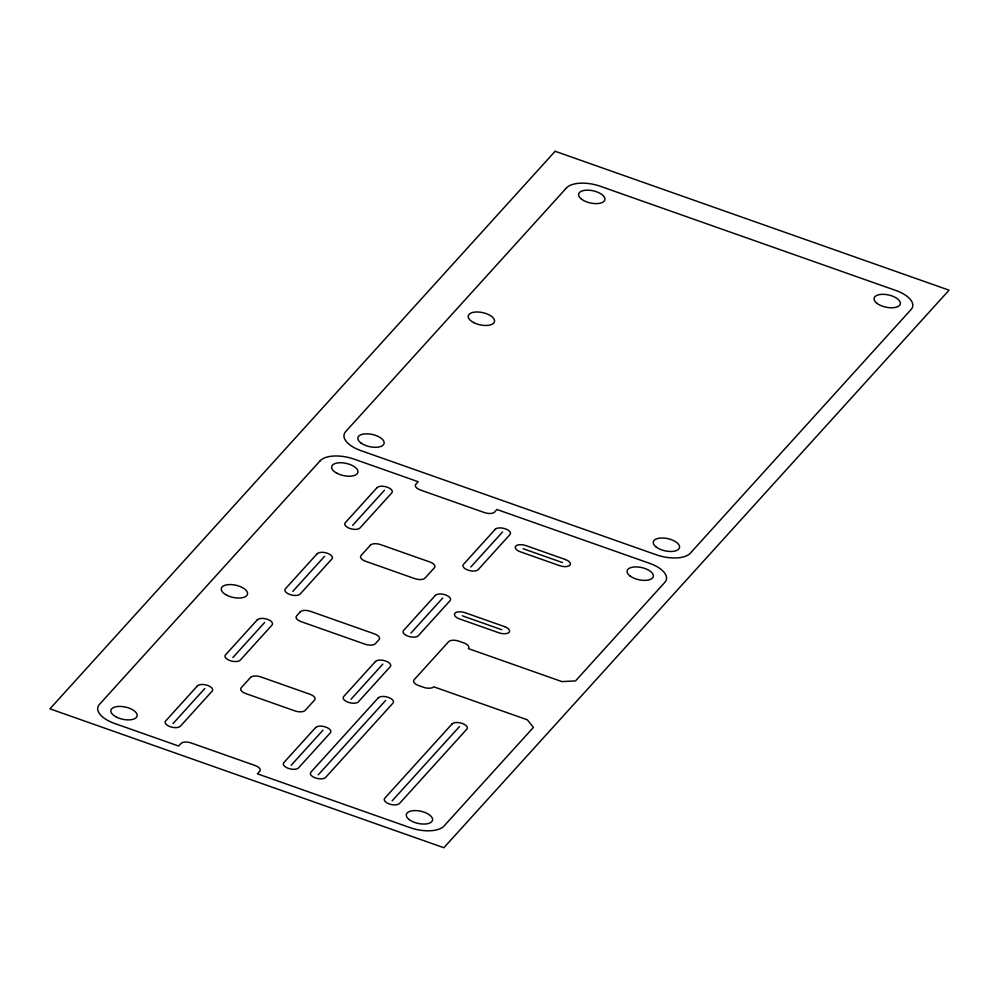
<?xml version="1.0" encoding="UTF-8"?>
<svg xmlns="http://www.w3.org/2000/svg" width="999" height="999" viewBox="0 0 999 999"><rect width="100%" height="100%" fill="white"/><g stroke="black" fill="none" stroke-linecap="round" stroke-linejoin="round"><path stroke-width="1.5" d="M173.002 723.613L204.807 688.511M232.867 657.529L264.685 622.427M292.744 591.445L324.55 556.343M352.622 525.362L384.428 490.259M291.171 765.284L322.977 730.169M351.049 699.2L382.854 664.098M410.926 633.116L442.732 598.014M470.791 567.032L502.597 531.93M318.256 774.824L385.614 700.486M392.12 800.873L459.478 726.535M523.139 548.701L562.524 562.599M462.325 615.821L501.723 629.707M555.132 151.274L49.95 708.828L443.868 847.726L949.05 290.172L555.132 151.274M566.445 187.949L345.666 431.63A26.823 12.512 12.3 0 0 360.926 450.636L656.368 554.807A26.823 12.512 12.3 0 0 690.334 553.171L911.125 309.49A26.823 12.512 12.3 0 0 895.853 290.484L600.424 186.313A26.823 12.512 12.3 0 0 566.445 187.949M320.167 460.789L99.388 704.47A26.823 12.512 12.3 0 0 114.648 723.476L178.659 746.041L181.006 743.468A8.042 3.746 12.3 0 1 191.196 742.969L255.207 765.546A8.042 3.746 12.3 0 1 259.777 771.24L257.442 773.825L410.089 827.647A26.823 12.512 12.3 0 0 444.056 825.998L533.404 727.397L527.297 719.792L433.741 686.8A8.042 3.746 12.3 0 1 423.551 687.3L418.631 685.564A8.042 3.746 12.3 0 1 414.048 679.857L448.663 641.658A8.042 3.746 12.3 0 1 458.853 641.158L463.773 642.894A8.042 3.746 12.3 0 1 468.356 648.601L561.913 681.593L575.499 680.931L664.847 582.33A26.823 12.512 12.3 0 0 649.587 563.324L496.94 509.502L494.605 512.075A8.042 3.746 12.3 0 1 484.403 512.574L420.392 489.997A8.042 3.746 12.3 0 1 415.821 484.303L418.156 481.718L354.146 459.14A26.823 12.512 12.3 0 0 320.167 460.789M197.415 685.901L165.609 721.003A8.042 3.746 12.3 0 0 170.192 726.71A8.042 3.746 12.3 0 0 180.382 726.211L212.188 691.108A8.042 3.746 12.3 0 0 207.617 685.414A8.042 3.746 12.3 0 0 197.415 685.901M257.292 619.817L225.487 654.919A8.042 3.746 12.3 0 0 230.07 660.626A8.042 3.746 12.3 0 0 240.26 660.139L272.065 625.024A8.042 3.746 12.3 0 0 267.482 619.33A8.042 3.746 12.3 0 0 257.292 619.817M317.17 553.733L285.364 588.848A8.042 3.746 12.3 0 0 289.935 594.542A8.042 3.746 12.3 0 0 300.137 594.055L331.943 558.941A8.042 3.746 12.3 0 0 327.36 553.246A8.042 3.746 12.3 0 0 317.17 553.733M377.048 487.649L345.229 522.764A8.042 3.746 12.3 0 0 349.812 528.459A8.042 3.746 12.3 0 0 360.002 527.971L391.808 492.869A8.042 3.746 12.3 0 0 387.237 487.162A8.042 3.746 12.3 0 0 377.048 487.649M300.274 611.813L296.641 615.834A8.054 3.759 12.3 0 0 301.124 621.653L365.135 644.218A8.054 3.759 12.3 0 0 375.424 643.606L379.058 639.597A8.042 3.746 12.3 0 0 374.488 633.89L310.477 611.326A8.042 3.746 12.3 0 0 300.274 611.813M250.599 677.409L241.246 687.724A8.054 3.759 12.3 0 0 245.717 693.543L294.955 710.913A8.054 3.759 12.3 0 0 305.257 710.301L314.61 699.974A8.042 3.746 12.3 0 0 310.027 694.268L260.789 676.91A8.042 3.746 12.3 0 0 250.599 677.409M370.454 545.129L361.089 555.456A8.054 3.759 12.3 0 0 365.572 561.263L414.81 578.633A8.054 3.759 12.3 0 0 425.099 578.021L434.465 567.694A8.042 3.746 12.3 0 0 429.882 562L380.644 544.63A8.042 3.746 12.3 0 0 370.454 545.129M315.597 727.572L283.791 762.674A8.042 3.746 12.3 0 0 288.361 768.381A8.042 3.746 12.3 0 0 298.564 767.881L330.369 732.779A8.042 3.746 12.3 0 0 325.786 727.072A8.042 3.746 12.3 0 0 315.597 727.572M375.474 661.488L343.656 696.59A8.042 3.746 12.3 0 0 348.239 702.297A8.042 3.746 12.3 0 0 358.429 701.798L390.247 666.695A8.042 3.746 12.3 0 0 385.664 661.001A8.042 3.746 12.3 0 0 375.474 661.488M435.339 595.404L403.534 630.519A8.042 3.746 12.3 0 0 408.116 636.213A8.042 3.746 12.3 0 0 418.306 635.726L450.112 600.611A8.042 3.746 12.3 0 0 445.542 594.917A8.042 3.746 12.3 0 0 435.339 595.404M495.217 529.32L463.411 564.435A8.042 3.746 12.3 0 0 467.994 570.129A8.042 3.746 12.3 0 0 478.184 569.642L509.989 534.54A8.042 3.746 12.3 0 0 505.407 528.833A8.042 3.746 12.3 0 0 495.217 529.32M378.221 697.889L310.864 772.227A8.042 3.746 12.3 0 0 315.447 777.934A8.042 3.746 12.3 0 0 325.637 777.434L392.994 703.096A8.042 3.746 12.3 0 0 388.424 697.389A8.042 3.746 12.3 0 0 378.221 697.889M452.085 723.925L384.727 798.263A8.042 3.746 12.3 0 0 389.31 803.97A8.042 3.746 12.3 0 0 399.5 803.483L466.858 729.133A8.042 3.746 12.3 0 0 462.275 723.438A8.042 3.746 12.3 0 0 452.085 723.925M565.334 559.502L525.936 545.604A8.042 3.746 12.3 0 0 515.746 546.103A8.042 3.746 12.3 0 0 520.329 551.81L559.715 565.696A8.042 3.746 12.3 0 0 569.917 565.197A8.042 3.746 12.3 0 0 565.334 559.502M504.52 626.61L465.134 612.724A8.042 3.746 12.3 0 0 454.945 613.211A8.042 3.746 12.3 0 0 459.515 618.918L498.913 632.804A8.042 3.746 12.3 0 0 509.103 632.317A8.042 3.746 12.3 0 0 504.52 626.61M581.568 199.188A13.412 6.256 12.3 0 0 604.083 201.224A13.412 6.256 12.3 0 0 589.66 190.247A13.412 6.256 12.3 0 0 581.568 199.188M473.676 322.59A13.412 6.256 12.3 0 0 494.48 321.578A13.412 6.256 12.3 0 0 475.986 312A13.412 6.256 12.3 0 0 473.676 322.59M360.776 442.857A13.412 6.256 12.3 0 0 383.291 444.905A13.412 6.256 12.3 0 0 368.881 433.916A13.412 6.256 12.3 0 0 360.776 442.857M656.218 547.04A13.412 6.256 12.3 0 0 678.733 549.075A13.412 6.256 12.3 0 0 664.323 538.099A13.412 6.256 12.3 0 0 656.218 547.04M876.997 303.359A13.412 6.256 12.3 0 0 899.512 305.394A13.412 6.256 12.3 0 0 885.102 294.418A13.412 6.256 12.3 0 0 876.997 303.359M337.088 473.339A13.412 6.256 12.3 0 0 357.892 472.327A13.412 6.256 12.3 0 0 339.398 462.749A13.412 6.256 12.3 0 0 337.088 473.339M630.019 575.948A13.412 6.256 12.3 0 0 652.534 577.984A13.412 6.256 12.3 0 0 638.124 567.007A13.412 6.256 12.3 0 0 630.019 575.948M226.698 595.167A13.412 6.256 12.3 0 0 247.502 594.168A13.412 6.256 12.3 0 0 228.996 584.59A13.412 6.256 12.3 0 0 226.698 595.167M116.296 717.007A13.412 6.256 12.3 0 0 137.113 716.008A13.412 6.256 12.3 0 0 118.606 706.43A13.412 6.256 12.3 0 0 116.296 717.007M409.24 819.617A13.412 6.256 12.3 0 0 431.755 821.665A13.412 6.256 12.3 0 0 417.332 810.676A13.412 6.256 12.3 0 0 409.24 819.617"/></g></svg>
